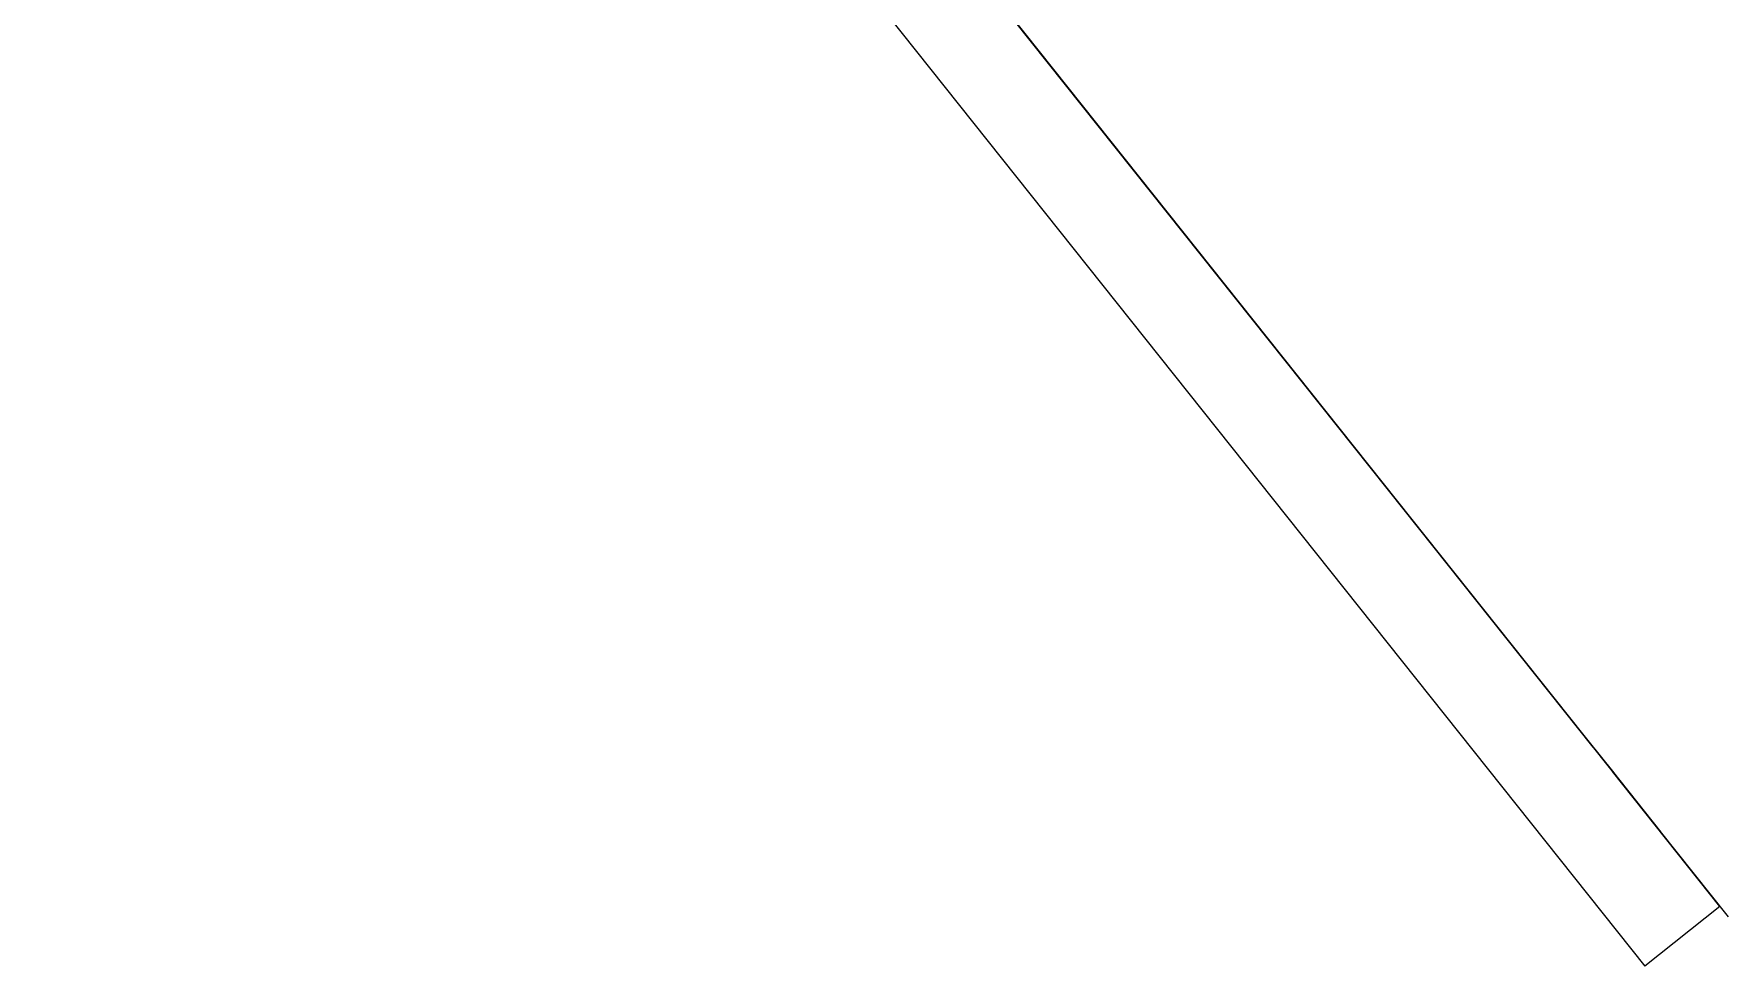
# Model space of a CAD drawing. Header units: millimetres. Extents: x 0 to 57242, y -59538 to 11130.
# Drawn here: x 21766.6 to 22083.3, y -19609 to -19434.3 of the extents above; entities that cross this region are included whole.
import ezdxf

# ---------------------------------------------------------------- set-up
doc = ezdxf.new("R2010")
doc.units = ezdxf.units.MM
doc.layers.add('G-IMPT', color=8, linetype='Continuous', lineweight=9)

# ---------------------------------------------------------------- blocks, each defined once
blk = doc.blocks.new('Lockable wardrobe QBUS with clothes rail base frame 2020x800x570 mm - Family 10__C2-933737-Level 0')
at = {"layer": 'G-IMPT'}
for p, q in [((799.99, 17.97), (0.01, 17.97)), ((759.35, 17.96), (401.51, 17.96)), ((401.51, 17.96), (765.17, 17.96)), ((757.77, 17.96), (765.53, 17.95)), ((759.35, 17.96), (765.05, 17.96)), ((765.05, 17.96), (779.68, 17.96)), ((797.49, 17.96), (765.17, 17.96)), ((797.49, 17.96), (779.68, 17.96)), ((797.49, 17.96), (797.49, -0.04)), ((401.51, -0.04), (797.49, -0.04))]:
    blk.add_line(p, q, dxfattribs=at)
blk = doc.blocks.new('Lockable wardrobe QBUS with clothes rail base frame 2020x800x570 mm - Family 10__C1-933738-Level 0')
blk.add_blockref('Lockable wardrobe QBUS with clothes rail base frame 2020x800x570 mm - Family 10__C2-933737-Level 0', (0, 0))
blk = doc.blocks.new('Lockable wardrobe QBUS with clothes rail base frame 2020x800x570 mm - Family 10-933736-Level 0')
blk.add_blockref('Lockable wardrobe QBUS with clothes rail base frame 2020x800x570 mm - Family 10__C1-933738-Level 0', (0, 0))
blk = doc.blocks.new('Lockable wardrobe QBUS with clothes rail base frame 2020x800x570 mm - Lockable wardrobe QBUS with clothes rail base frame 2020x800x570 mm-933742-Level 0')
blk.add_blockref('Lockable wardrobe QBUS with clothes rail base frame 2020x800x570 mm - Family 10-933736-Level 0', (0, 0))

msp = doc.modelspace()

# ---------------------------------------------------------------- block references
at = {"layer": 'G-IMPT', "rotation": 308.5192620818404}
msp.add_blockref('Lockable wardrobe QBUS with clothes rail base frame 2020x800x570 mm - Lockable wardrobe QBUS with clothes rail base frame 2020x800x570 mm-933742-Level 0', (21571.8, -18985.05), dxfattribs=at)

doc.saveas('drawing.dxf')
